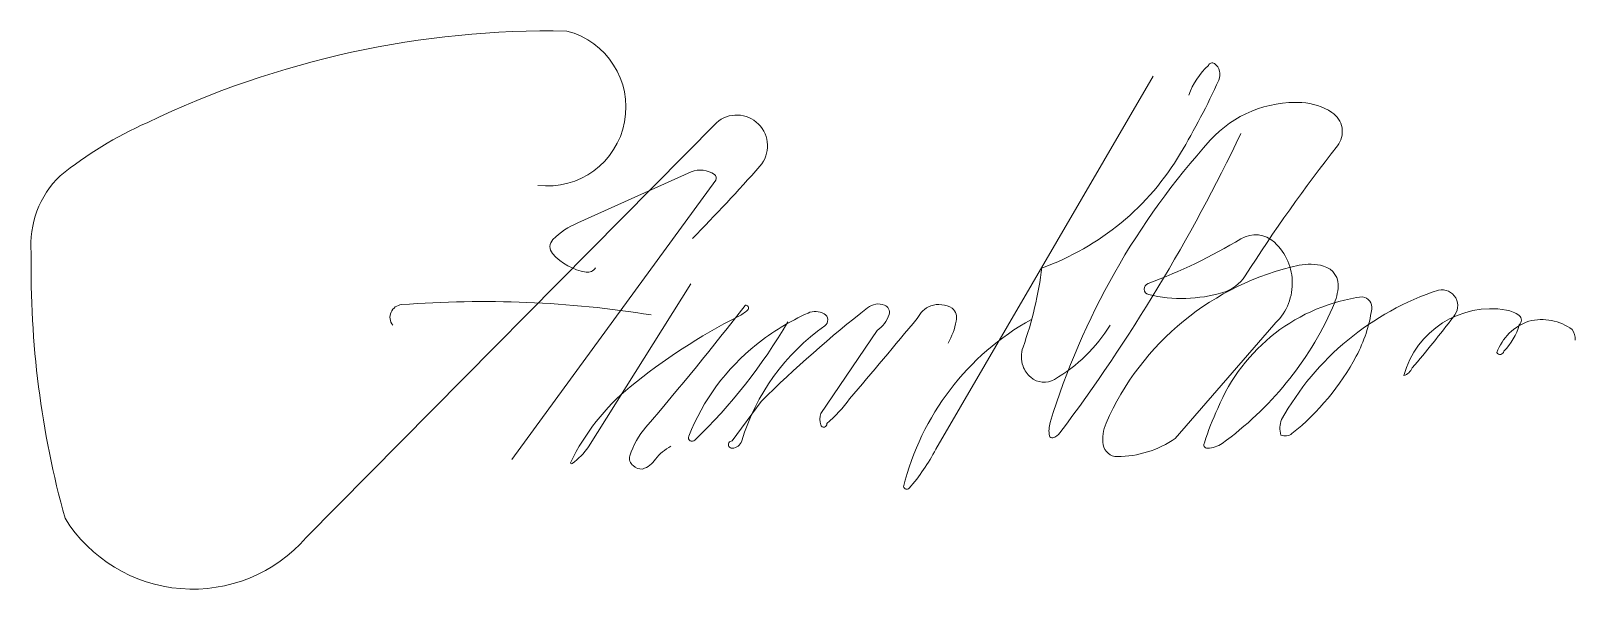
# Model space of a CAD drawing. Header units: millimetres. Extents: x 1 to 193191, y -90893 to 3237.
# Drawn here: x 1.051 to 1.883, y 6.794 to 7.095 of the extents above; entities outside this region: 23.
import ezdxf

# ---------------------------------------------------------------- set-up
doc = ezdxf.new("R2010")
doc.units = ezdxf.units.MM
doc.layers.add('Аннотация', color=7, linetype='Continuous', lineweight=18)
doc.styles.add('GOST Common_3', font='GOST_Common.ttf', dxfattribs={"width": 0.9, "height": 200})
doc.styles.add('ISOCPEUR', font='isocpeur.ttf', dxfattribs={"width": 0.9, "height": 200})
doc.styles.add('ISOCPEUR_2', font='isocpeur.ttf', dxfattribs={"width": 0.9, "height": 350})

msp = doc.modelspace()

# ---------------------------------------------------------------- linework, layer by layer
at = {"layer": 'Аннотация', "color": 5, "lineweight": 13}
for points in [[(1.324, 7.01178, 0.935163), (1.33962, 7.09507, 0.117143), (1.11318, 7.04562, 0.065995), (1.06633, 7.01699, 0.22553), (1.05071, 6.97535, 0.07163), (1.06893, 6.83219, 0.503498), (1.19907, 6.82178), (1.4203, 7.04562, -0.936684), (1.44373, 7.0222, -0.015399), (1.40729, 6.98315, 2.40173)], [(1.59562, 6.96716, 0.17428), (1.67058, 7.0291, 0.026793), (1.69123, 7.06862, 0.358716), (1.68887, 7.07747, 0.483121), (1.68562, 7.07654, 0.121161), (1.67502, 7.06046, 2.376259)], [(1.6559, 7.0708), (1.53857, 6.86946, -0.064209), (1.52418, 6.84844, -0.604067), (1.52123, 6.84918, -0.208818), (1.59023, 6.93952, 73.989709)], [(1.70319, 7.03987, -0.049239), (1.60556, 6.87825, -0.160517), (1.60178, 6.87561, -0.444073), (1.59991, 6.87674, -0.122681), (1.60028, 6.8839, -0.110004), (1.68661, 7.0361, -0.226227), (1.73598, 7.05644, -0.130795), (1.7522, 7.05117, -0.44118), (1.75522, 7.03308, 0.024027), (1.70545, 6.96301, -0.180894), (1.69339, 6.95397, -0.129325), (1.65343, 6.95284, -0.74396), (1.65306, 6.95886, 0.047172), (1.70319, 6.98298, -0.335013), (1.72129, 6.98109, -0.43992), (1.72091, 6.93664), (1.66776, 6.87523, -0.149626), (1.63647, 6.86544, -0.371067), (1.62893, 6.87184, -0.143121), (1.63044, 6.88352, -0.240538), (1.73449, 6.96866, -0.121844), (1.74767, 6.96828, -0.375273), (1.7556, 6.95623, -0.071235), (1.75258, 6.94568, -0.132171), (1.69301, 6.87259, -0.152509), (1.6851, 6.86996, -0.63078), (1.68359, 6.87297, -0.046878), (1.69076, 6.89143, -0.269043), (1.76879, 6.95171, -0.40497), (1.77369, 6.94493, -0.086786), (1.76539, 6.91968, -0.101322), (1.73071, 6.87787, -0.283344), (1.72468, 6.87711, -0.160123), (1.72505, 6.88541, -0.188074), (1.80969, 6.95528, -0.736638), (1.81774, 6.94088, -0.013864), (1.79555, 6.91328, -0.203536), (1.79103, 6.90914, -0.386337), (1.84645, 6.94455, -0.125516), (1.85323, 6.94154, -0.484716), (1.85323, 6.93664, -0.135392), (1.84494, 6.92232, -0.703772), (1.84116, 6.92157, -0.225237), (1.85851, 6.93852, -0.225274), (1.88187, 6.934, -0.172558), (1.88338, 6.92835, 0.020545)], [(1.35507, 6.96733, -0.304617), (1.34997, 6.965, -0.17285), (1.33191, 6.97498, -0.393892), (1.33212, 6.98262, -0.103296), (1.34551, 6.99154), (1.4067, 7.01914, -0.242972), (1.41924, 7.01766, -0.402473), (1.41988, 7.01469), (1.30987, 6.86387)], [(1.5958, 6.9677, -0.054557), (1.58563, 6.92442, 0.171499), (1.58563, 6.91426, 0.132146), (1.58977, 6.90824, 0.318841), (1.60258, 6.9071, 0.122374), (1.6327, 6.93646, -0.556812)], [(1.40649, 6.95868), (1.35129, 6.87069, -0.083118), (1.34251, 6.86172, -0.780805), (1.34169, 6.8624, -0.108967), (1.37372, 6.90306, -0.05454), (1.43203, 6.94106, 0.065388), (1.43706, 6.94449, 0.629108), (1.43628, 6.94717, 0.275346), (1.43585, 6.947, -0.011609), (1.38227, 6.88141, 0.100087), (1.37364, 6.86592, 0.326187), (1.3754, 6.86061, 0.225694), (1.38039, 6.85877, 0.185547), (1.38736, 6.86415, -0.099532), (1.39577, 6.87101, 5.991812)], [(1.24568, 6.93634, -0.599986), (1.25054, 6.94744, -0.059141), (1.38516, 6.94189, 0.079833)], [(1.45884, 6.93821, -0.068353), (1.40859, 6.87427, -0.806566), (1.40534, 6.87644, -0.13055), (1.44185, 6.92593, -0.064049), (1.46968, 6.94291, -0.235029), (1.47835, 6.94255, -0.553407), (1.47872, 6.93604, 0.166297), (1.43389, 6.87391, -0.314341), (1.42883, 6.86994, -1.058808), (1.42883, 6.87391), (1.44438, 6.89523, -0.029213), (1.50184, 6.9458, -0.258096), (1.51089, 6.94724, -0.399881), (1.51341, 6.94219, -0.174477), (1.50691, 6.93352), (1.47655, 6.88872, 0.140972), (1.47655, 6.88258, 0.941916), (1.4798, 6.88331, 0.059755), (1.49209, 6.89667, 0.003443), (1.5286, 6.94002, -0.175563), (1.53583, 6.94688, -0.20132), (1.54748, 6.94562, -0.289593), (1.54956, 6.93858, -0.085271), (1.54523, 6.92665, 1.241159)]]:
    msp.add_lwpolyline(points, format="xyb", dxfattribs=at)

# ---------------------------------------------------------------- texts
at = {"layer": 'Аннотация', "lineweight": 9, "attachment_point": 1}
for s, insert, char_height, width, style in [('\\fISOCPEUR|b0|i0|c204|p34|;\\W.9; ', (192263.71355, 3237.07792), 350, 230.886, 'ISOCPEUR_2'), ('\\fISOCPEUR|b0|i0|c204|p34|;\\W.9; ', (193190.5571, 2239.82728), 200, 137.0885625, 'ISOCPEUR'), ('\\fISOCPEUR|b0|i0|c204|p34|;\\W.9; ', (146550.91224, -33669.02432), 200, 137.0885625, 'ISOCPEUR'), ('\\fISOCPEUR|b0|i0|c204|p34|;\\W.9; ', (151668.17266, -39555.75905), 200, 137.0885625, 'ISOCPEUR'), ('\\fISOCPEUR|b0|i0|c204|p34|;\\W.9; ', (142971.04986, -48561.89335), 200, 137.0885625, 'ISOCPEUR'), ('\\fISOCPEUR|b0|i0|c204|p34|;\\W.9; ', (150026.52971, -50382.77757), 200, 137.0885625, 'ISOCPEUR'), ('\\fISOCPEUR|b0|i0|c204|p34|;\\W.9; ', (146443.02587, -51506.60442), 200, 137.0885625, 'ISOCPEUR'), ('\\fISOCPEUR|b0|i0|c204|p34|;\\W.9; ', (136834.03157, -53577.26111), 200, 137.0885625, 'ISOCPEUR'), ('\\fISOCPEUR|b0|i0|c204|p34|;\\W.9; ', (149463.64569, -53748.43526), 200, 137.0885625, 'ISOCPEUR'), ('\\fISOCPEUR|b0|i0|c204|p34|;\\W.9; ', (143169.42484, -55004.38191), 200, 137.0885625, 'ISOCPEUR'), ('\\fISOCPEUR|b0|i0|c204|p34|;\\W.9; ', (146724.37051, -57230.32696), 200, 137.0885625, 'ISOCPEUR'), ('\\fISOCPEUR|b0|i0|c204|p34|;\\W.9; ', (153441.60516, -60313.08493), 200, 137.0885625, 'ISOCPEUR'), ('\\fGOST Common|b0|i0|c204|p34|;\\W.9; ', (150654.1313, -66158.55815), 200, 79.3670625, 'GOST Common_3'), ('\\fGOST Common|b0|i0|c204|p34|;\\W.9; ', (150917.68755, -66557.87723), 200, 79.3670625, 'GOST Common_3'), ('\\fISOCPEUR|b0|i0|c204|p34|;\\W.9; ', (156751.35676, -66655.95172), 200, 137.0885625, 'ISOCPEUR'), ('\\fISOCPEUR|b0|i0|c204|p34|;\\W.9; ', (160990.38754, -66682.48419), 200, 137.0885625, 'ISOCPEUR'), ('\\fISOCPEUR|b0|i0|c204|p34|;\\W.9; ', (159460.81749, -68684.20196), 200, 137.0885625, 'ISOCPEUR'), ('\\fGOST Common|b0|i0|c204|p34|;\\W.9; ', (156742.26792, -75057.82698), 200, 79.3670625, 'GOST Common_3'), ('\\fISOCPEUR|b0|i0|c204|p34|;\\W.9; ', (154123.13613, -75250.118), 200, 137.0885625, 'ISOCPEUR'), ('\\fGOST Common|b0|i0|c204|p34|;\\W.9; ', (157005.82417, -75457.14606), 200, 79.3670625, 'GOST Common_3'), ('\\fISOCPEUR|b0|i0|c204|p34|;\\W.9; ', (160871.72208, -80828.05712), 200, 93.7974375, 'ISOCPEUR'), ('\\fISOCPEUR|b0|i0|c204|p34|;\\W.9; ', (168198.97474, -83392.74286), 200, 137.0885625, 'ISOCPEUR'), ('\\fISOCPEUR|b0|i0|c204|p34|;\\W.9; ', (166781.09614, -90892.65742), 200, 137.0885625, 'ISOCPEUR')]:
    msp.add_mtext(s, dxfattribs=dict(at, insert=insert, char_height=char_height, width=width, style=style))

doc.saveas('drawing.dxf')
